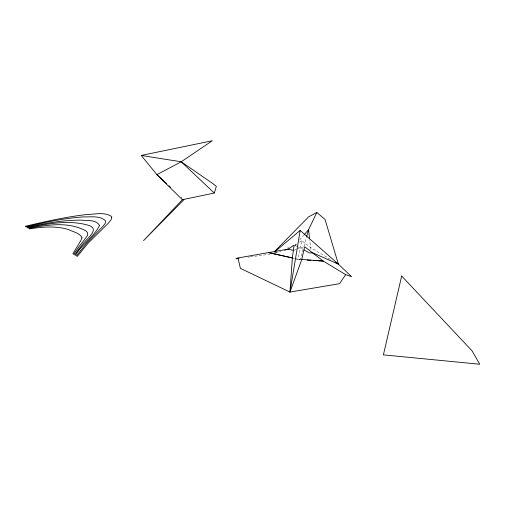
<?xml version="1.0" encoding="UTF-8"?>
<svg xmlns="http://www.w3.org/2000/svg" width="505" height="505" viewBox="0 0 505 505"><rect width="100%" height="100%" fill="white"/><g stroke="black" fill="none" stroke-linecap="round" stroke-linejoin="round"><path stroke-width="0.38" stroke-dasharray="2.52 1.89" d="M330.384 259.374L310.487 247.494L301.813 240.632L297.761 259.494L295.053 258.73M310.013 249.514L310.487 247.494L309.754 240.487M300.456 259.45L297.761 259.494L300.178 259.684L302.924 249.899M303.978 246.137L306.51 237.11M294.768 246.459L295.173 245.121L296.669 243.397M299.654 239.944L303.638 235.343M295.173 245.121L296.984 243.896M299.396 242.261L301.813 240.632M293.563 250.455L296.208 249.35M296.871 249.079L300.178 247.702L303.896 246.882M274.392 253.074L277.258 251.976M287.288 248.138L288.721 247.589M275.149 253.03L280.976 251.294M248.043 257.171L249.609 256.957M250.385 256.849L269.897 254.217M294.806 258.478L300.178 259.684M292.351 257.96L294.377 258.535M294.768 245.38L296.801 246.251M297.477 246.541L302.766 249.18M181.03 197.038L182.179 198.105"/><path stroke-width="0.76" d="M274.619 251.9L300.178 230.438L338.344 264.128L351.631 276.702L345.691 274.632L339.53 283.684L289.952 292.067L292.351 257.96L294.093 245.089L288.248 249.123L284.612 250.209M293.563 250.455L288.248 249.123L238.007 257.973L240.374 268.344L289.952 292.067L300.178 230.438M289.952 292.067L301.807 259.425L304.641 246.718L323.225 261.066L345.691 274.632M306.718 236.359L308.618 229.586L316.837 212.46L325.062 219.454L338.344 264.128L313.018 252.954L309.224 252.879L304.054 249.918M214.278 193.043L216.348 186.433L213.306 183.915L181.226 161.789L141.236 155.445L156.916 174.642L182.406 199.709L183.902 199.702L143.521 240.62L182.406 199.709L214.278 193.043L181.226 161.789L156.916 174.642L166.675 183.706M304.136 234.762L308.618 229.586L309.59 238.928M274.442 251.654L308.536 216.898L316.837 212.46M181.226 161.789L212.289 140.756L141.236 155.445M238.007 257.973L235.949 258.8L238.972 258.396M307.097 260.094L310.935 260.327M313.239 260.466L323.225 261.066L301.807 259.425M292.502 257.96L268.698 252.633L292.351 257.96M335.692 262.543L338.344 264.128M168.973 185.84L170.696 187.437M111.788 217.358L110.986 219.946L108.209 223.324L88.148 243.139L77.341 256.37L76.451 255.852L86.74 243.012L103.506 225.71L105.4 223.014L105.57 220.906C100.135 215.37 90.944 217.15 83.887 216.891C64.35 218.122 45.153 222.345 26.14 226.808L25.25 226.291C45.753 221.436 66.389 216.822 87.352 214.467C95.161 214.309 104.352 211.822 111.334 216.323L111.788 217.358M99.485 225.634C93.873 236.946 81.835 244.161 75.554 255.334L74.664 254.823A302.015 174.37 0 0 1 81.98 245.222C85.181 239.616 101.997 228.67 87.529 225.028C67.986 219.713 47.318 223.791 27.933 227.843L27.036 227.326C44.913 223.317 63.119 220.047 81.501 220.111C87.207 220.938 96.638 219.372 99.485 225.634M82.025 237.823L80.958 240.323L72.878 253.788L73.768 254.305C77.581 248.207 82.189 242.684 86.506 236.952C88.937 234.636 87.58 231.214 84.625 230.23C67.405 221.474 46.984 224.927 28.823 228.355L29.719 228.872C40.274 227.124 51.144 226.164 61.768 227.963A34.523 19.935 0 0 1 69.311 229.87C73.503 232.022 80.093 233.133 82.025 237.823M401.671 276.02L383.409 354.863L479.75 364.244L472.137 350.95L401.671 276.02"/></g></svg>
